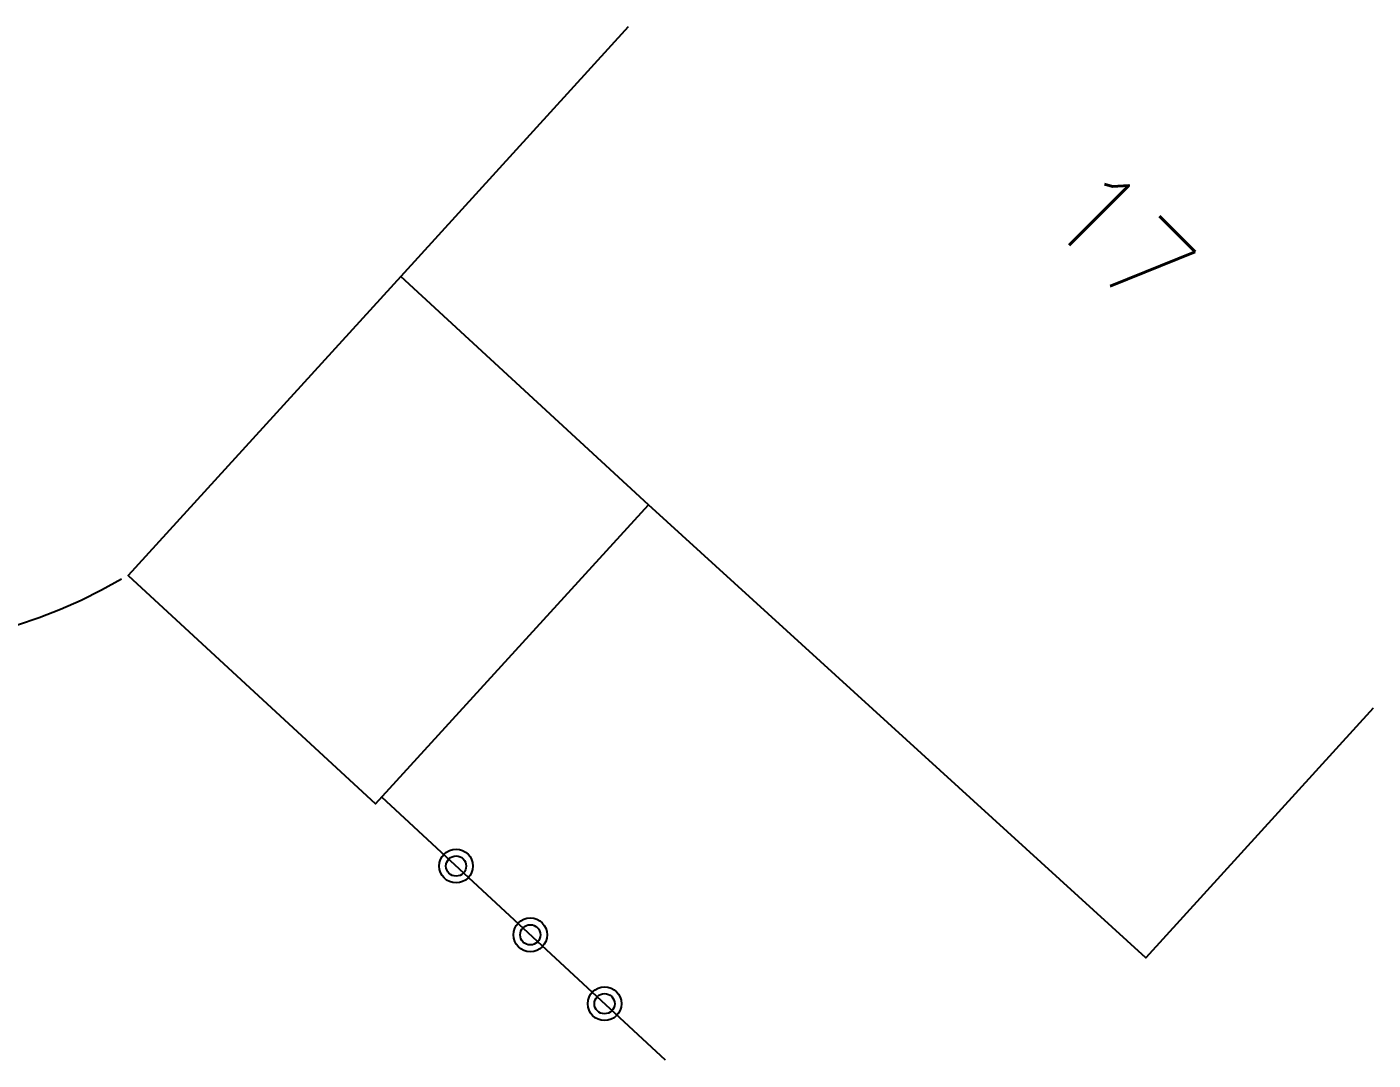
# Model space of a CAD drawing. Header units: millimetres. Extents: x 159000 to 159487, y 157000 to 157996.
# Drawn here: x 159241.5 to 159261.44, y 157464.34 to 157479.63 of the extents above; entities that cross this region are included whole.
import ezdxf
from ezdxf.enums import TextEntityAlignment as Align

# ---------------------------------------------------------------- set-up
doc = ezdxf.new("R2010")
doc.units = ezdxf.units.MM
doc.layers.get('0').update_dxf_attribs({"linetype": 'CONTINUOUS'})
for name, color, linetype in [('W0006', 2, 'CONTINUOUS'), ('W0100', 7, 'CONTINUOUS'), ('W0103', 1, 'CONTINUOUS'), ('W0991', 7, 'CONTINUOUS'), ('W1102', 7, 'CONTINUOUS'), ('W1338', 7, 'CONTINUOUS')]:
    doc.layers.add(name, color=color, linetype=linetype)
doc.styles.get("Standard").update_dxf_attribs({"font": 'romans.shx', "width": 0.85})

# ---------------------------------------------------------------- blocks, each defined once
blk = doc.blocks.new('t322o')
at = {"color": 0, "linetype": 'Continuous'}
for radius in [0.25, 0.15]:
    blk.add_circle((0, 0), radius, dxfattribs=at)

msp = doc.modelspace()

# ---------------------------------------------------------------- linework, layer by layer
at = {"layer": 'W0006'}
msp.add_lwpolyline([(159242.904, 157471.456), (159242.609, 157471.293), (159242.307, 157471.143), (159241.999, 157471.007), (159241.685, 157470.885), (159241.365, 157470.778)], dxfattribs=at)
at = {"layer": 'W0100'}
for points in [[(159250.411, 157479.635), (159247.043, 157475.939)], [(159261.445, 157469.548), (159258.078, 157465.852), (159250.71, 157472.557), (159250.71, 157472.557)]]:
    msp.add_lwpolyline(points, dxfattribs=at)
at = {"layer": 'W0103'}
msp.add_lwpolyline([(159247.043, 157475.939), (159243.001, 157471.509), (159246.667, 157468.128), (159250.71, 157472.557)], dxfattribs=at)
at = {"layer": 'W1102'}
msp.add_lwpolyline([(159250.71, 157472.557), (159247.043, 157475.939)], dxfattribs=at)
at = {"layer": 'W1338'}
msp.add_lwpolyline([(159250.961, 157464.336), (159246.76, 157468.229)], dxfattribs=at)

# ---------------------------------------------------------------- block references
at = {"layer": 'W1338', "rotation": 137.1820080942561}
for p in [(159247.86, 157467.209), (159248.96, 157466.19), (159250.06, 157465.17)]:
    msp.add_blockref('t322o', p, dxfattribs=at)

# ---------------------------------------------------------------- texts
at = {"layer": 'W0991'}
msp.add_text('17', height=1.25, rotation=315, dxfattribs=at).set_placement((159257.283, 157476.062), align=Align.CENTER)

doc.saveas('drawing.dxf')
